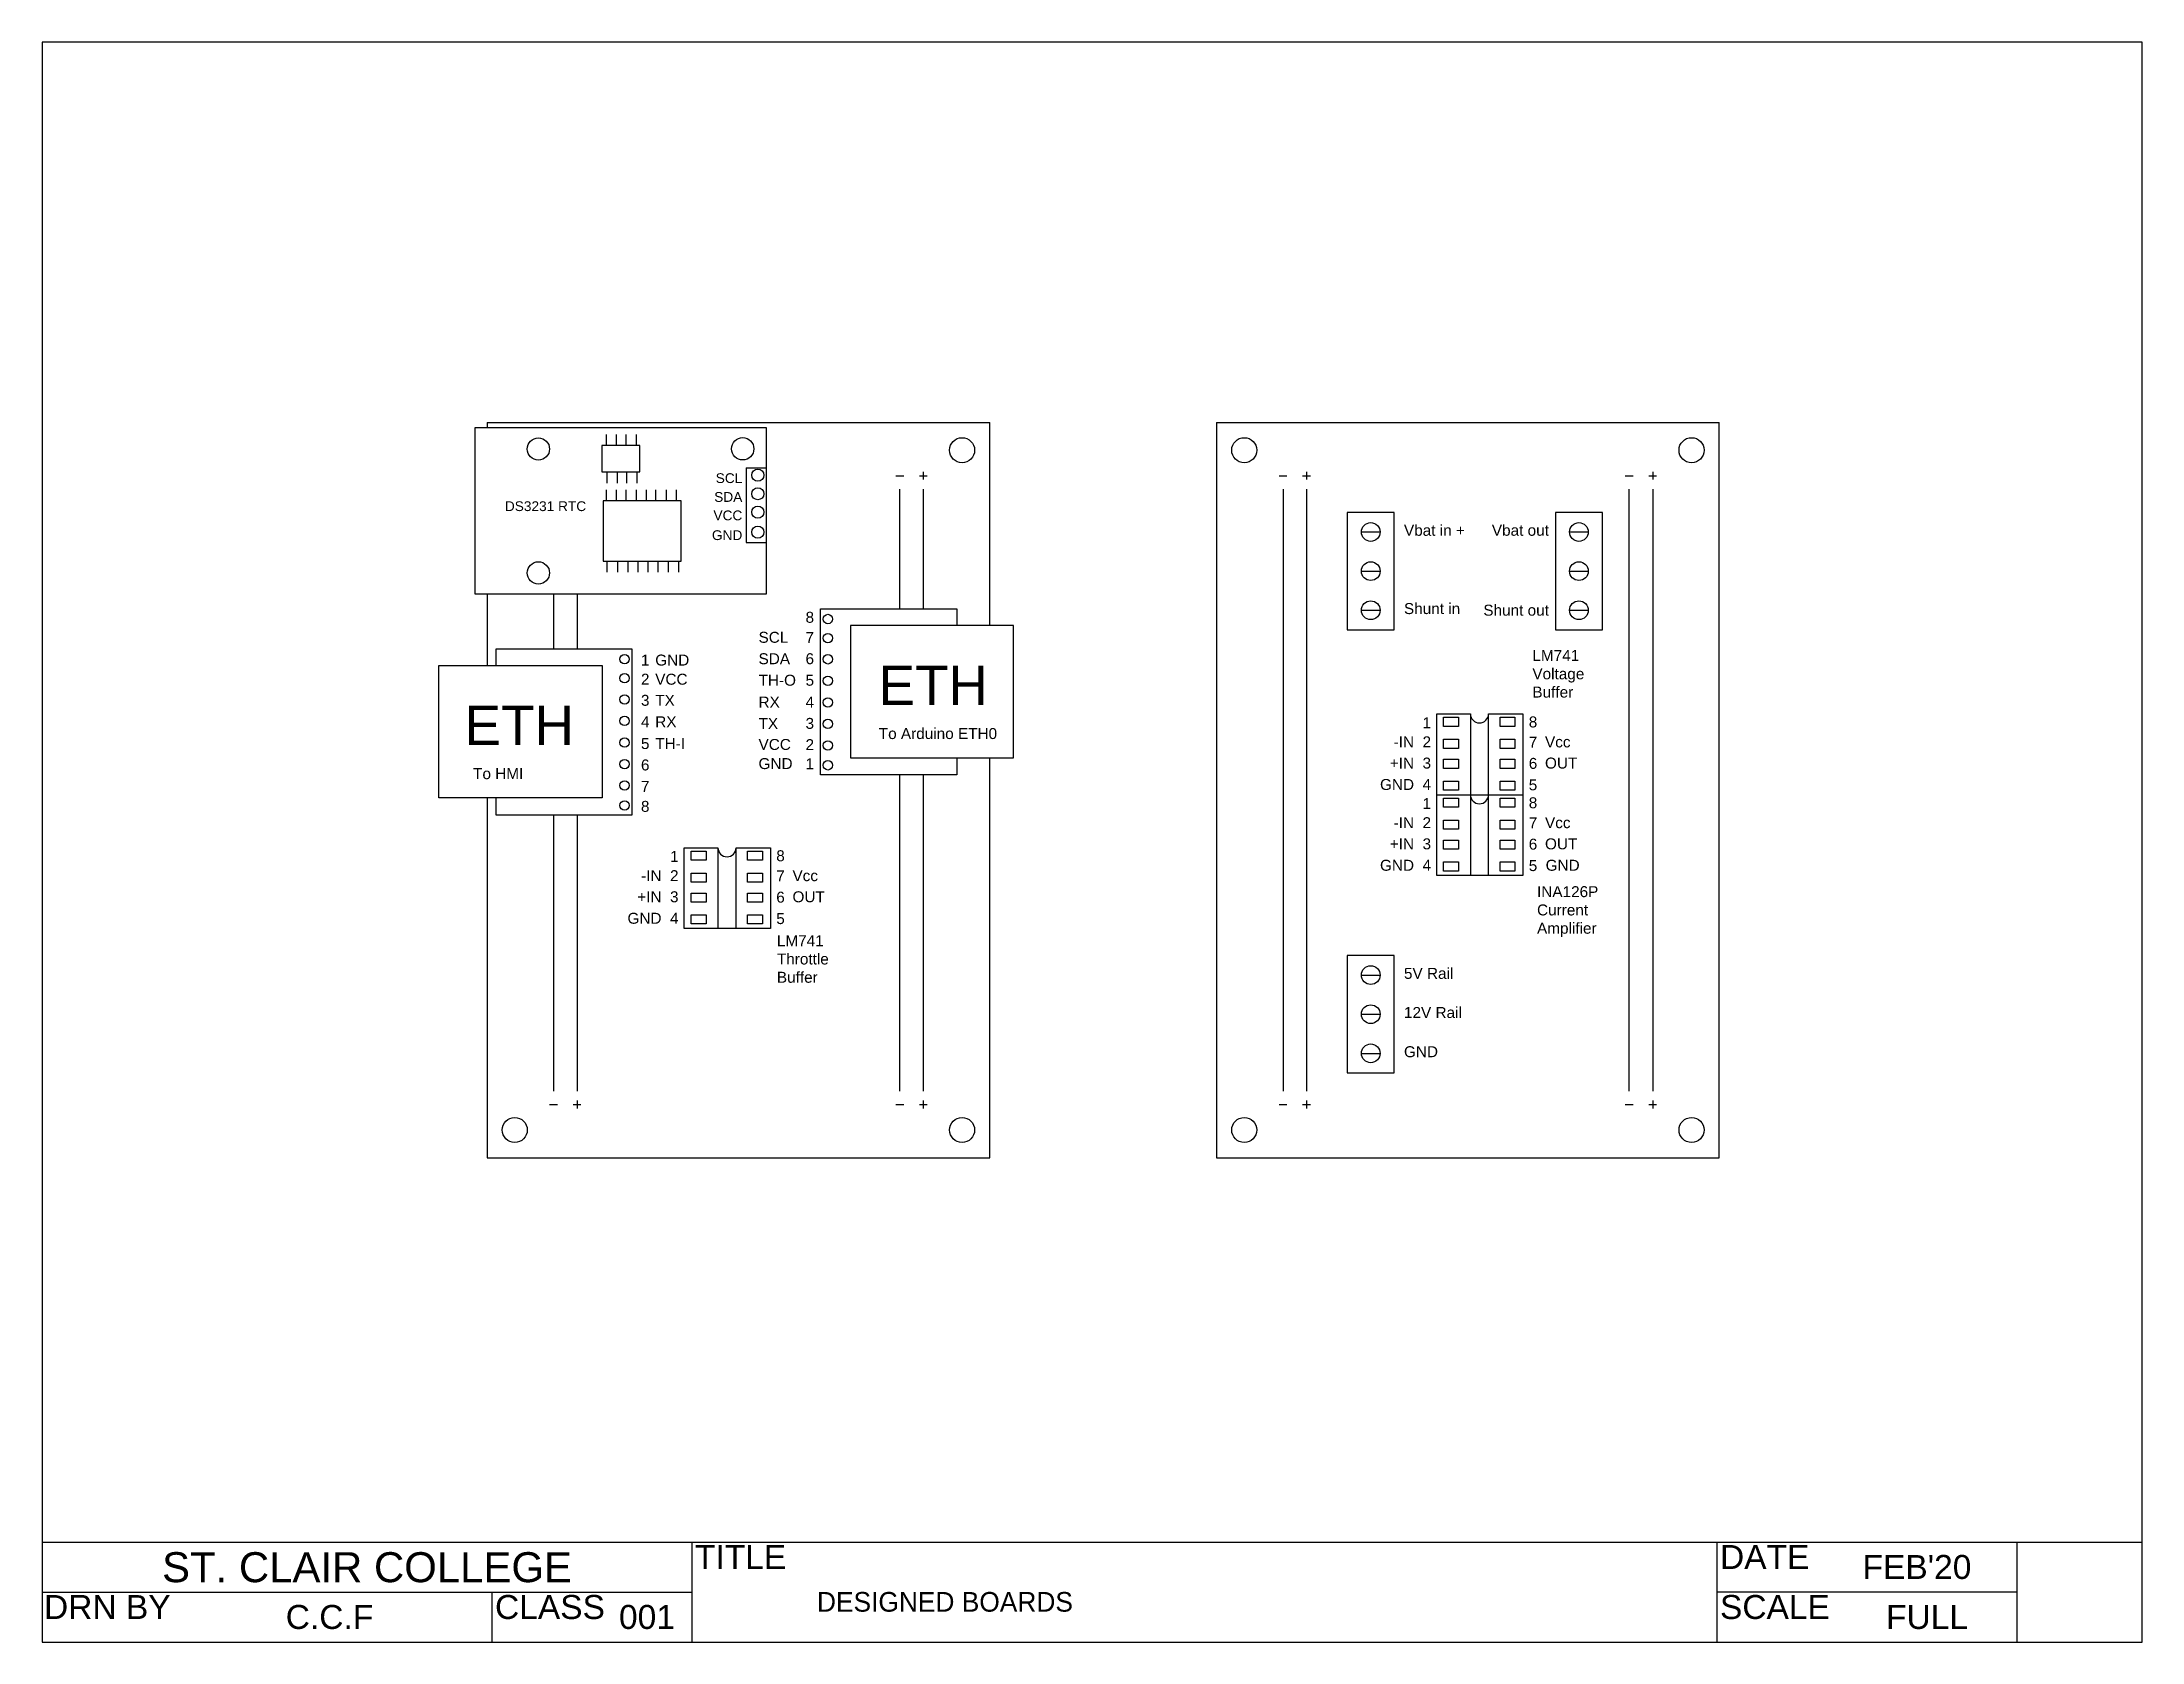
# Model space of a CAD drawing. Header units: millimetres. Extents: x 0 to 267, y 0 to 203.
import ezdxf
from ezdxf.enums import TextEntityAlignment as Align

# ---------------------------------------------------------------- set-up
doc = ezdxf.new("R2018")
doc.units = ezdxf.units.MM
doc.layers.add('DRAWING SHT', color=7, linetype='Continuous')
doc.styles.add('Annotative', font='arial.ttf')
doc.styles.get("Standard").update_dxf_attribs({"font": 'arial.ttf'})

# ---------------------------------------------------------------- blocks, each defined once
blk = doc.blocks.new('Fuerth Cole DRAWING SHT')
at = {"layer": 'DRAWING SHT'}
for p, q in [((0, 0.5), (10.5, 0.5)), ((3.25, 0), (3.25, 0.5)), ((8.375, 0), (8.375, 0.5)), ((9.875, 0), (9.875, 0.5)), ((0, 0.25), (3.25, 0.25)), ((2.25, 0), (2.25, 0.25)), ((9.875, 0.25), (8.375, 0.25))]:
    blk.add_line(p, q, dxfattribs=at)
blk.add_lwpolyline([(0, 0), (10.5, 0), (10.5, 8), (0, 8)], close=True, dxfattribs=at)
for s, width, heights, insert, char_height, attachment_point in [('ST. CLAIR COLLEGE', 3.25, [0.247], (1.625, 0.373), 0.15, 5), ('DRN BY', 2.25, [0.19], (0.01, 0.235), 0.12, 1)]:
    blk.add_mtext_dynamic_manual_height_columns(s, width=width, gutter_width=1, heights=heights, dxfattribs=dict(at, insert=insert, char_height=char_height, attachment_point=attachment_point))
at = {"layer": 'DRAWING SHT', "char_height": 0.12, "width": 1, "attachment_point": 1, "style": 'Annotative'}
for s, insert in [('TITLE', (3.265, 0.485)), ('CLASS', (2.265, 0.235))]:
    blk.add_mtext(s, dxfattribs=dict(at, insert=insert))
at = {"layer": 'DRAWING SHT', "char_height": 0.12, "width": 1.5, "attachment_point": 1}
for s, insert in [('DATE', (8.39, 0.485)), ('SCALE', (8.39, 0.235))]:
    blk.add_mtext(s, dxfattribs=dict(at, insert=insert))
at = {"layer": 'DRAWING SHT'}
for tag, p in [('DATE', (9.375, 0.375)), ('DRN_BY', (1.438, 0.125)), ('CLS', (3.025, 0.125)), ('SCALE', (9.425, 0.125))]:
    blk.add_attdef(tag, text='', height=0.12, dxfattribs=at).set_placement(p, align=Align.MIDDLE_CENTER)
at = {"layer": 'DRAWING SHT', "lineweight": 30, "flags": 104}
blk.add_attdef('TITLE', text='', height=0.12, dxfattribs=at).set_placement((3.875, 0.25), align=Align.MIDDLE_LEFT)

msp = doc.modelspace()

# ---------------------------------------------------------------- linework, layer by layer
for p, q in [((56.53, 154.87), (56.53, 154.18)), ((56.53, 154.87), (120.37, 154.87)), ((120.37, 129.11), (120.37, 154.87)), ((149.17, 154.87), (149.17, 61.51)), ((149.17, 154.87), (213, 154.87)), ((213, 61.51), (213, 154.87)), ((71.64, 153.36), (71.64, 151.96)), ((72.9, 153.36), (72.9, 151.96)), ((74.14, 153.36), (74.14, 151.96)), ((75.44, 153.36), (75.44, 151.96)), ((71.72, 148.59), (71.72, 147.19)), ((73.04, 148.59), (73.04, 147.19)), ((74.24, 148.59), (74.24, 147.19)), ((75.53, 148.59), (75.53, 147.19)), ((89.43, 149.14), (89.43, 139.64)), ((89.43, 149.14), (92.02, 149.14)), ((108.44, 148.12), (109.44, 148.12)), ((111.43, 148.12), (112.42, 148.12)), ((111.92, 148.62), (111.92, 147.63)), ((157.11, 148.12), (158.1, 148.12)), ((160.09, 148.12), (161.09, 148.12)), ((160.59, 148.62), (160.59, 147.63)), ((201.08, 148.12), (202.08, 148.12)), ((204.07, 148.12), (205.06, 148.12)), ((204.56, 148.62), (204.56, 147.63)), ((71.64, 146.32), (71.64, 144.91)), ((72.94, 146.32), (72.94, 144.91)), ((74.13, 146.32), (74.13, 144.91)), ((75.45, 146.32), (75.45, 144.91)), ((76.72, 146.32), (76.72, 144.91)), ((77.93, 146.32), (77.93, 144.91)), ((79.27, 146.32), (79.27, 144.91)), ((80.54, 146.32), (80.54, 144.91)), ((108.94, 131.2), (108.94, 146.43)), ((111.92, 146.43), (111.92, 131.2)), ((157.61, 146.43), (157.61, 69.95)), ((160.59, 146.43), (160.59, 69.95)), ((201.58, 69.95), (201.58, 146.43)), ((204.56, 146.43), (204.56, 69.95)), ((165.76, 143.46), (165.76, 128.54)), ((171.73, 143.46), (165.76, 143.46)), ((171.73, 128.54), (171.73, 143.46)), ((192.21, 143.46), (192.21, 128.54)), ((198.18, 143.46), (192.21, 143.46)), ((198.18, 128.54), (198.18, 143.46)), ((89.43, 139.64), (92.02, 139.64)), ((167.55, 140.97), (169.94, 140.97)), ((194, 140.97), (196.39, 140.97)), ((71.73, 137.26), (71.73, 135.86)), ((73.07, 137.26), (73.07, 135.86)), ((74.41, 137.26), (74.41, 135.86)), ((75.67, 137.26), (75.67, 135.86)), ((76.95, 137.26), (76.95, 135.86)), ((78.2, 137.26), (78.2, 135.86)), ((79.54, 137.26), (79.54, 135.86)), ((80.85, 137.26), (80.85, 135.86)), ((167.55, 136), (169.94, 136)), ((194, 136), (196.39, 136)), ((56.53, 133.11), (56.53, 124.01)), ((64.97, 133.11), (64.97, 126.1)), ((67.95, 133.11), (67.95, 126.1)), ((167.55, 131.03), (169.94, 131.03)), ((194, 131.03), (196.39, 131.03)), ((165.76, 128.54), (171.73, 128.54)), ((192.21, 128.54), (198.18, 128.54)), ((181.41, 117.87), (181.41, 97.35)), ((183.72, 97.35), (183.72, 117.87)), ((120.37, 61.51), (120.37, 112.29)), ((108.94, 69.95), (108.94, 110.14)), ((111.92, 110.14), (111.92, 69.95)), ((56.53, 107.2), (56.53, 61.51)), ((177.13, 107.61), (188.07, 107.61)), ((64.97, 105.04), (64.97, 69.95)), ((67.95, 105.04), (67.95, 69.95)), ((81.57, 100.88), (85.84, 100.88)), ((85.84, 100.88), (85.84, 90.62)), ((88.15, 90.62), (88.15, 100.88)), ((88.15, 100.88), (92.51, 100.88)), ((165.76, 87.19), (165.76, 72.27)), ((171.73, 87.19), (165.76, 87.19)), ((171.73, 72.27), (171.73, 87.19)), ((167.55, 84.7), (169.94, 84.7)), ((167.55, 79.73), (169.94, 79.73)), ((167.55, 74.76), (169.94, 74.76)), ((165.76, 72.27), (171.73, 72.27)), ((64.47, 68.26), (65.47, 68.26)), ((67.46, 68.26), (68.45, 68.26)), ((67.95, 68.76), (67.95, 67.77)), ((108.44, 68.26), (109.44, 68.26)), ((111.43, 68.26), (112.42, 68.26)), ((111.92, 68.76), (111.92, 67.77)), ((157.11, 68.26), (158.1, 68.26)), ((160.09, 68.26), (161.09, 68.26)), ((160.59, 68.76), (160.59, 67.77)), ((201.08, 68.26), (202.08, 68.26)), ((204.07, 68.26), (205.06, 68.26)), ((204.56, 68.76), (204.56, 67.77)), ((56.53, 61.51), (120.37, 61.51)), ((149.17, 61.51), (213, 61.51))]:
    msp.add_line(p, q)
for points in [[(92.02, 154.18), (54.95, 154.18), (54.95, 133.11), (92.02, 133.11)], [(75.92, 151.96), (71.08, 151.96), (71.08, 148.59), (75.92, 148.59)], [(81.17, 144.91), (71.28, 144.91), (71.28, 137.26), (81.17, 137.26)], [(123.4, 129.11), (102.67, 129.11), (102.67, 112.29), (123.4, 112.29)], [(50.4, 124.01), (71.13, 124.01), (71.13, 107.2), (50.4, 107.2)], [(179.89, 116.28), (178, 116.28), (178, 117.44), (179.89, 117.44)], [(187.06, 116.28), (185.17, 116.28), (185.17, 117.44), (187.06, 117.44)], [(179.89, 113.48), (178, 113.48), (178, 114.64), (179.89, 114.64)], [(179.89, 110.94), (178, 110.94), (178, 112.1), (179.89, 112.1)], [(187.06, 113.48), (185.17, 113.48), (185.17, 114.64), (187.06, 114.64)], [(187.06, 110.94), (185.17, 110.94), (185.17, 112.1), (187.06, 112.1)], [(179.89, 108.17), (178, 108.17), (178, 109.34), (179.89, 109.34)], [(179.89, 106.02), (178, 106.02), (178, 107.18), (179.89, 107.18)], [(187.06, 108.17), (185.17, 108.17), (185.17, 109.34), (187.06, 109.34)], [(187.06, 106.02), (185.17, 106.02), (185.17, 107.18), (187.06, 107.18)], [(179.89, 103.22), (178, 103.22), (178, 104.38), (179.89, 104.38)], [(187.06, 103.22), (185.17, 103.22), (185.17, 104.38), (187.06, 104.38)], [(179.89, 100.68), (178, 100.68), (178, 101.84), (179.89, 101.84)], [(187.06, 100.68), (185.17, 100.68), (185.17, 101.84), (187.06, 101.84)], [(84.33, 99.29), (82.44, 99.29), (82.44, 100.45), (84.33, 100.45)], [(91.5, 99.29), (89.61, 99.29), (89.61, 100.45), (91.5, 100.45)], [(179.89, 97.91), (178, 97.91), (178, 99.08), (179.89, 99.08)], [(187.06, 97.91), (185.17, 97.91), (185.17, 99.08), (187.06, 99.08)], [(84.33, 96.49), (82.44, 96.49), (82.44, 97.66), (84.33, 97.66)], [(91.5, 96.49), (89.61, 96.49), (89.61, 97.66), (91.5, 97.66)], [(84.33, 93.95), (82.44, 93.95), (82.44, 95.11), (84.33, 95.11)], [(91.5, 93.95), (89.61, 93.95), (89.61, 95.11), (91.5, 95.11)], [(84.33, 91.19), (82.44, 91.19), (82.44, 92.35), (84.33, 92.35)], [(91.5, 91.19), (89.61, 91.19), (89.61, 92.35), (91.5, 92.35)]]:
    msp.add_lwpolyline(points, close=True)
for points in [[(116.17, 112.29), (116.17, 110.14), (98.87, 110.14), (98.87, 131.2), (116.17, 131.2), (116.17, 129.11)], [(57.63, 107.2), (57.63, 105.04), (74.93, 105.04), (74.93, 126.1), (57.63, 126.1), (57.63, 124.01)], [(183.72, 117.87), (188.07, 117.87), (188.07, 97.35), (177.13, 97.35), (177.13, 117.87), (181.41, 117.87)], [(92.51, 100.88), (92.51, 90.62), (81.57, 90.62), (81.57, 100.88)]]:
    msp.add_lwpolyline(points)
for centre, radius in [((63.04, 151.51), 1.42), ((88.99, 151.54), 1.42), ((116.85, 151.36), 1.59), ((152.68, 151.36), 1.59), ((209.49, 151.36), 1.59), ((90.91, 148.19), 0.767), ((90.91, 145.83), 0.767), ((90.91, 143.49), 0.767), ((90.91, 140.95), 0.767), ((168.75, 140.97), 1.19), ((195.19, 140.97), 1.19), ((63.04, 135.77), 1.42), ((168.75, 136), 1.19), ((195.19, 136), 1.19), ((168.75, 131.03), 1.19), ((195.19, 131.03), 1.19), ((99.81, 129.92), 0.597), ((99.81, 127.49), 0.597), ((73.99, 124.82), 0.597), ((99.81, 124.8), 0.597), ((73.99, 122.39), 0.597), ((73.99, 119.71), 0.597), ((99.81, 122.08), 0.597), ((73.99, 116.98), 0.597), ((99.81, 119.32), 0.597), ((73.99, 114.22), 0.597), ((99.81, 116.6), 0.597), ((73.99, 111.5), 0.597), ((99.81, 113.87), 0.597), ((73.99, 108.78), 0.597), ((99.81, 111.34), 0.597), ((73.99, 106.24), 0.597), ((168.75, 84.7), 1.19), ((168.75, 79.73), 1.19), ((168.75, 74.76), 1.19), ((60.04, 65.03), 1.59), ((116.85, 65.03), 1.59), ((152.68, 65.03), 1.59), ((209.49, 65.03), 1.59)]:
    msp.add_circle(centre, radius)
for centre in [(182.56, 117.87), (182.56, 107.61), (87, 100.88)]:
    msp.add_arc(centre, 1.15, 180, 0)

# ---------------------------------------------------------------- block references
ref = msp.add_blockref('Fuerth Cole DRAWING SHT', (0, 0), dxfattribs=dict(xscale=25.4, yscale=25.4, zscale=25.4))
ref.add_attrib('DRN_BY', 'C.C.F', dxfattribs={"layer": 'DRAWING SHT', "height": 3.048}).set_placement((36.51, 3.18), align=Align.MIDDLE_CENTER)
ref.add_attrib('CLS', '001', dxfattribs={"layer": 'DRAWING SHT', "height": 3.048}).set_placement((76.83, 3.18), align=Align.MIDDLE_CENTER)
ref.add_attrib('DATE', "FEB'20", dxfattribs={"layer": 'DRAWING SHT', "height": 3.048}).set_placement((238.12, 9.53), align=Align.MIDDLE_CENTER)
ref.add_attrib('SCALE', 'FULL', dxfattribs={"layer": 'DRAWING SHT', "height": 3.048}).set_placement((239.4, 3.18), align=Align.MIDDLE_CENTER)
lines = msp.add_mtext('DESIGNED BOARDS', dxfattribs={"layer": 'DRAWING SHT', "insert": (98.42, 6.35), "char_height": 2.5, "attachment_point": 1})
ref.add_attrib('TITLE', '', (98.42, 6.35), dxfattribs={"flags": 104}).embed_mtext(lines)

# ---------------------------------------------------------------- texts
for s, width, gutter_width, heights, insert, char_height, attachment_point in [('SCL', 3.5625, 2219.64, [0], (88.94, 147.17), 1.243, 9), ('DS3231 RTC', 10.917, 2219.64, [1.83], (69.11, 144.87), 1.243, 3), ('SDA', 3.5625, 2219.64, [0], (88.94, 144.78), 1.243, 9), ('VCC', 3.5625, 2219.64, [0], (88.94, 142.44), 1.243, 9), ('Vbat in +', 8.7824, 2486.78, [0], (172.97, 140.47), 1.393, 7), ('Vbat out', 8.7824, 2486.78, [0], (191.38, 141.18), 1.393, 6), ('GND', 3.5625, 2219.64, [0], (88.94, 139.93), 1.243, 9), ('8', 3.9912, 2486.78, [0], (96.97, 129.42), 1.39, 7), ('Shunt in', 8.7824, 2486.78, [0], (172.97, 130.53), 1.393, 7), ('Shunt out', 12.188, 2486.78, [3.47], (191.38, 131.03), 1.393, 6), ('SCL', 3.9912, 2486.78, [0], (91, 126.88), 1.393, 7), ('7', 3.9912, 2486.78, [0], (96.97, 126.88), 1.39, 7), ('1', 3.9912, 2486.78, [0], (76.07, 125.4), 1.39, 1), ('GND', 3.9912, 2486.78, [0.95], (77.88, 125.4), 1.393, 1), ('SDA', 3.8846, 2486.78, [1.44], (91, 124.16), 1.393, 7), ('6', 3.9912, 2486.78, [0], (96.97, 124.16), 1.39, 7), ('LM741 Voltage Buffer', 9.0624, 2486.78, [7.81], (189.28, 125.98), 1.3926, 1), ('2', 3.9912, 2486.78, [0], (76.07, 122.97), 1.39, 1), ('VCC', 3.9912, 2486.78, [0], (77.88, 122.97), 1.393, 1), ('TH-O', 3.9912, 2486.78, [0], (91, 121.43), 1.393, 7), ('5', 3.9912, 2486.78, [0], (96.97, 121.43), 1.39, 7), ('ETH', 13.4622, 2486.78, [0], (106.24, 123.99), 4.974, 1), ('3', 3.9912, 2486.78, [0], (76.07, 120.29), 1.39, 1), ('TX', 3.9912, 2486.78, [0], (77.88, 120.29), 1.393, 1), ('RX', 3.9912, 2486.78, [0], (91, 118.67), 1.393, 7), ('4', 3.9912, 2486.78, [0], (96.97, 118.67), 1.39, 7), ('ETH', 13.4622, 2486.78, [0], (67.56, 118.9), 4.974, 3), ('4', 3.9912, 2486.78, [0], (76.07, 117.56), 1.39, 1), ('RX', 3.9912, 2486.78, [0], (77.88, 117.56), 1.393, 1), ('3', 3.9912, 2486.78, [0], (96.97, 115.95), 1.39, 7), ('1', 3.9912, 2486.78, [0], (175.33, 117.44), 1.39, 1), ('8', 3.9912, 2486.78, [0], (188.82, 116.13), 1.39, 7), ('5', 3.9912, 2486.78, [0], (76.07, 114.8), 1.39, 1), ('TH-I', 3.9912, 2486.78, [0], (77.88, 114.8), 1.393, 1), ('VCC', 3.9912, 2486.78, [0], (91, 113.27), 1.393, 7), ('TX', 3.9912, 2486.78, [0], (91, 115.95), 1.393, 7), ('To Arduino ETH0', 16.0023, 2486.78, [0.892], (106.27, 116.07), 1.3926, 1), ('-IN', 3.9912, 2486.78, [0], (174.25, 115.01), 1.393, 3), ('2', 3.9912, 2486.78, [0], (175.33, 115.01), 1.39, 1), ('7', 3.9912, 2486.78, [0], (188.82, 113.59), 1.39, 7), ('Vcc', 3.9912, 2486.78, [0], (190.88, 115.01), 1.393, 1), ('6', 3.9912, 2486.78, [0], (76.07, 112.08), 1.39, 1), ('GND', 3.9912, 2486.78, [0.95], (91, 110.84), 1.393, 7), ('2', 3.9912, 2486.78, [0], (96.97, 113.27), 1.39, 7), ('1', 3.9912, 2486.78, [0], (96.97, 110.84), 1.39, 7), ('+IN', 3.9912, 2486.78, [0], (174.25, 112.32), 1.393, 3), ('3', 3.9912, 2486.78, [0], (175.33, 112.32), 1.39, 1), ('6', 3.9912, 2486.78, [0], (188.82, 110.87), 1.39, 7), ('OUT', 3.9912, 2486.78, [0], (190.88, 112.32), 1.393, 1), ('To HMI', 11.3315, 2486.78, [1.5], (54.75, 110.98), 1.393, 1), ('7', 3.9912, 2486.78, [0], (76.07, 109.36), 1.39, 1), ('GND', 3.9912, 2486.78, [0], (174.25, 109.6), 1.393, 3), ('4', 3.9912, 2486.78, [0], (175.33, 109.6), 1.39, 1), ('5', 3.9912, 2486.78, [0], (188.82, 108.15), 1.39, 7), ('8', 3.9912, 2486.78, [0], (76.07, 106.82), 1.39, 1), ('1', 3.9912, 2486.78, [0], (175.33, 107.18), 1.39, 1), ('8', 3.9912, 2486.78, [0], (188.82, 105.87), 1.39, 7), ('-IN', 3.9912, 2486.78, [0], (174.25, 104.75), 1.393, 3), ('2', 3.9912, 2486.78, [0], (175.33, 104.75), 1.39, 1), ('7', 3.9912, 2486.78, [0], (188.82, 103.33), 1.39, 7), ('Vcc', 3.9912, 2486.78, [0], (190.88, 104.75), 1.393, 1), ('+IN', 3.9912, 2486.78, [0], (174.25, 102.06), 1.393, 3), ('3', 3.9912, 2486.78, [0], (175.33, 102.06), 1.39, 1), ('6', 3.9912, 2486.78, [0], (188.82, 100.61), 1.39, 7), ('OUT', 3.9912, 2486.78, [0], (190.88, 102.06), 1.393, 1), ('1', 3.9912, 2486.78, [0], (79.76, 100.45), 1.39, 1), ('8', 3.9912, 2486.78, [0], (93.25, 99.14), 1.39, 7), ('GND', 3.9912, 2486.78, [0], (174.25, 99.34), 1.393, 3), ('4', 3.9912, 2486.78, [0], (175.33, 99.34), 1.39, 1), ('5', 3.9912, 2486.78, [0], (188.82, 97.89), 1.39, 7), ('GND', 3.9912, 2486.78, [0], (190.96, 99.34), 1.393, 1), ('-IN', 3.9912, 2486.78, [0], (78.68, 98.02), 1.393, 3), ('2', 3.9912, 2486.78, [0], (79.76, 98.02), 1.39, 1), ('7', 3.9912, 2486.78, [0], (93.25, 96.6), 1.39, 7), ('Vcc', 3.9912, 2486.78, [0], (95.31, 98.02), 1.393, 1), ('+IN', 3.9912, 2486.78, [0], (78.68, 95.34), 1.393, 3), ('3', 3.9912, 2486.78, [0], (79.76, 95.34), 1.39, 1), ('6', 3.9912, 2486.78, [0], (93.25, 93.88), 1.39, 7), ('OUT', 3.9912, 2486.78, [0], (95.31, 95.34), 1.393, 1), ('INA126P\\PCurrent Amplifier', 9.0624, 2486.78, [7.21], (189.87, 95.99), 1.3926, 1), ('GND', 3.9912, 2486.78, [0], (78.68, 92.61), 1.393, 3), ('4', 3.9912, 2486.78, [0], (79.76, 92.61), 1.39, 1), ('5', 3.9912, 2486.78, [0], (93.25, 91.16), 1.39, 7), ('LM741 Throttle Buffer', 9.0624, 2486.78, [7.21], (93.33, 89.76), 1.3926, 1), ('5V Rail', 8.7824, 2486.78, [0], (172.97, 84.2), 1.393, 7), ('12V Rail', 8.7824, 2486.78, [0], (172.97, 79.23), 1.393, 7), ('GND', 8.7824, 2486.78, [0], (172.97, 74.25), 1.393, 7)]:
    msp.add_mtext_dynamic_manual_height_columns(s, width=width, gutter_width=gutter_width, heights=heights, dxfattribs=dict(insert=insert, char_height=char_height, attachment_point=attachment_point))

doc.saveas('drawing.dxf')
